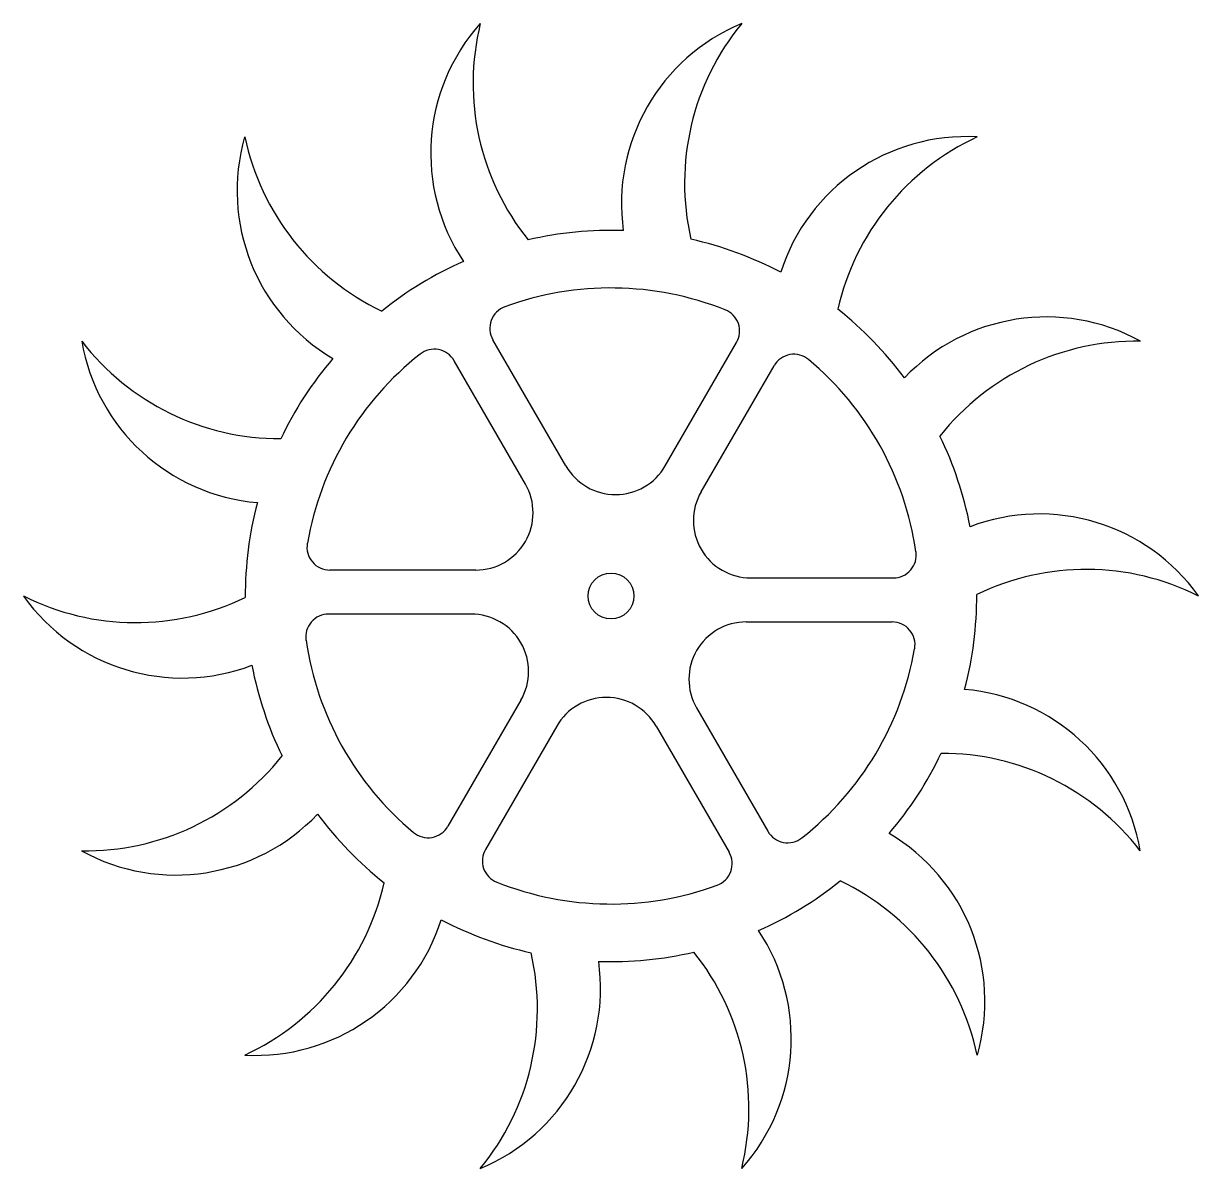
# Model space of a CAD drawing. Extents: x -51 to 51, y -50 to 50.
import ezdxf

# ---------------------------------------------------------------- set-up
doc = ezdxf.new("R2010")
doc.units = 0
doc.header["$MEASUREMENT"] = 0
doc.layers.add('VISIBLE', color=7, linetype='CONTINUOUS')

msp = doc.modelspace()

# ---------------------------------------------------------------- linework, layer by layer
at = {"layer": 'VISIBLE'}
for p, q in [((-3.93, 11.34), (-10.29, 22.35)), ((4.73, 11.34), (10.94, 22.1)), ((-7.46, 9.76), (-13.67, 20.52)), ((7.85, 9.08), (14.21, 20.08)), ((-11.79, 2.26), (-24.5, 2.26)), ((12.18, 1.58), (24.61, 1.58)), ((-12.18, -1.58), (-24.61, -1.58)), ((11.79, -2.26), (24.5, -2.26)), ((-7.85, -9.08), (-14.21, -20.08)), ((7.46, -9.76), (13.67, -20.52)), ((-4.73, -11.34), (-10.94, -22.1)), ((3.93, -11.34), (10.29, -22.35))]:
    msp.add_line(p, q, dxfattribs=at)
msp.add_circle((0, 0), 2, dxfattribs=at)
for centre, radius, start, end in [((1.31, 38.6), 17.02, 138.3096, 213.6586), ((9.82, 44.71), 21.84, 166.2044, 218.7261), ((17.93, 34.21), 17.02, 112.5953, 187.9443), ((28.25, 36.03), 21.84, 140.4901, 193.0118), ((-15.57, 35.35), 17.02, 164.0239, 239.3729), ((-10.55, 44.55), 21.84, 191.9187, 244.4404), ((31, 23.04), 17.02, 86.881, 162.23), ((41.08, 20.2), 21.84, 114.7759, 167.2975), ((0, 0), 31.88, 88.0612, 103.0948), ((0, 0), 31.88, 62.3469, 77.3805), ((0, 0), 31.88, 113.7755, 128.8091), ((0, 0), 26.86, 68.27, 110.1266), ((-8.56, 23.35), 2, 110.1266, 210), ((9.21, 23.1), 2, 330, 68.27), ((0, 0), 31.88, 36.6326, 51.6662), ((37.93, 7.31), 17.02, 61.1667, 136.5157), ((-28.84, 35.56), 21.84, 217.633, 270.1547), ((-29.36, 25.1), 17.02, 189.7381, 265.0872), ((-15.4, 19.52), 2, 30, 128.27), ((45.78, 0.38), 21.84, 89.0616, 141.5833), ((0, 0), 31.88, 139.4898, 154.5233), ((0, 0), 26.86, 128.27, 170.1266), ((15.94, 19.08), 2, 50.1266, 150), ((0, 0), 26.86, 8.27, 50.1266), ((0, 0), 31.88, 10.9183, 25.9519), ((0.4, 13.84), 5, 210, 330), ((-11.79, 7.26), 5, 270, 30), ((12.18, 6.58), 5, 150, 270), ((0, 0), 31.88, 165.2041, 180.2376), ((37.34, -9.87), 17.02, 35.4524, 110.8015), ((-24.5, 4.26), 2, 170.1266, 270), ((24.61, 3.58), 2, 270, 8.27), ((41.41, -19.52), 21.84, 63.3473, 115.869), ((-37.34, 9.87), 17.02, 215.4524, 290.8015), ((-41.41, 19.52), 21.84, 243.3473, 295.869), ((0, 0), 31.88, 345.2041, 0.2376), ((-24.61, -3.58), 2, 90, 188.27), ((-12.18, -6.58), 5, 330, 90), ((11.79, -7.26), 5, 90, 210), ((24.5, -4.26), 2, 350.1266, 90), ((0, 0), 26.86, 188.27, 230.1266), ((0, 0), 26.86, 308.27, 350.1266), ((0, 0), 31.88, 190.9183, 205.9519), ((29.36, -25.1), 17.02, 9.7381, 85.0872), ((-0.4, -13.84), 5, 30, 150), ((-45.78, -0.38), 21.84, 269.0616, 321.5833), ((0, 0), 31.88, 319.4898, 334.5233), ((28.84, -35.56), 21.84, 37.633, 90.1547), ((-37.93, -7.31), 17.02, 241.1667, 316.5157), ((0, 0), 31.88, 216.6326, 231.6662), ((-15.94, -19.08), 2, 230.1266, 330), ((15.4, -19.52), 2, 210, 308.27), ((15.57, -35.35), 17.02, 344.0239, 59.3729), ((-9.21, -23.1), 2, 150, 248.27), ((8.56, -23.35), 2, 290.1266, 30), ((-41.08, -20.2), 21.84, 294.7759, 347.2975), ((0, 0), 26.86, 248.27, 290.1266), ((0, 0), 31.88, 293.7755, 308.8091), ((10.55, -44.55), 21.84, 11.9187, 64.4404), ((-31, -23.04), 17.02, 266.881, 342.23), ((0, 0), 31.88, 242.3469, 257.3805), ((-1.31, -38.6), 17.02, 318.3096, 33.6586), ((-28.25, -36.03), 21.84, 320.4901, 13.0118), ((0, 0), 31.88, 268.0612, 283.0948), ((-9.82, -44.71), 21.84, 346.2044, 38.7261), ((-17.93, -34.21), 17.02, 292.5953, 7.9443)]:
    msp.add_arc(centre, radius, start, end, dxfattribs=at)

doc.saveas('drawing.dxf')
